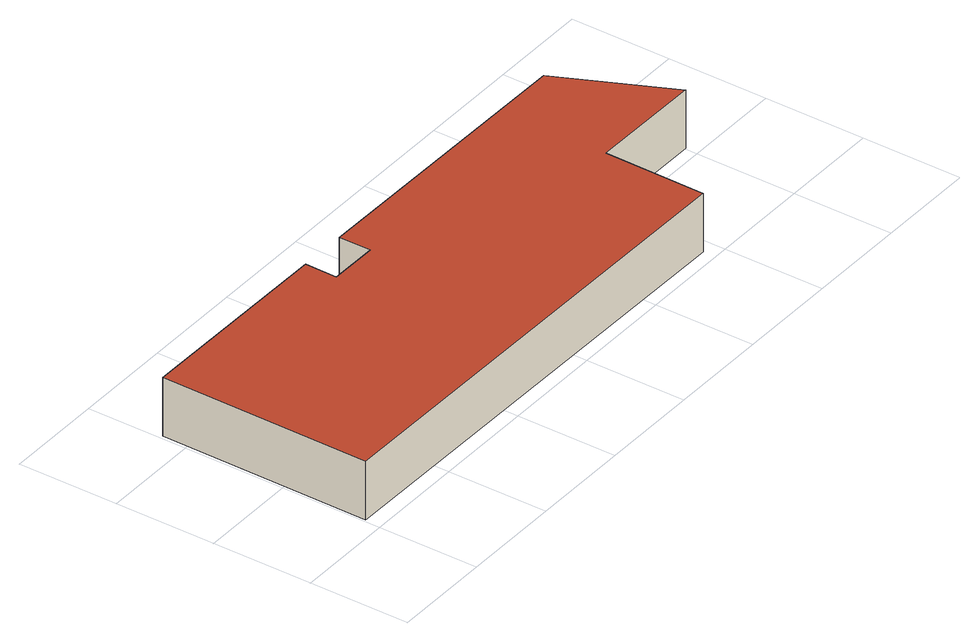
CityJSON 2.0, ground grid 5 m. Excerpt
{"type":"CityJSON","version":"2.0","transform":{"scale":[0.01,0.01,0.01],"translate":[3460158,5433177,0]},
"CityObjects":{
"building1":{"type":"Building","geometry":[{"type":"MultiSurface","lod":"2","boundaries":[[[0,1,2,3,4,5,6,7,8,9]],[[9,10,11,0]],[[0,11,12,1]],[[1,12,13,2]],[[2,13,14,3]],[[3,14,15,4]],[[4,15,16,5]],[[5,16,17,6]],[[6,17,18,7]],[[7,18,19,8]],[[8,19,10,9]],[[19,18,17,16,15,14,13,12,11,10]]],"semantics":{"surfaces":[{"type":"GroundSurface"},{"type":"WallSurface"},{"type":"RoofSurface"}],"values":[0,1,1,1,1,1,1,1,1,1,1,2]}}]}
},
"vertices":[
[1284,961,0],[1285,1121,0],[2749,1110,0],[3008,561,0],[2437,566,0],[2433,62,0],[12,79,0],[19,1130,0],[1044,1123,0],[1042,963,0],[1042,963,300],[1284,961,300],[1285,1121,300],[2749,1110,300],[3008,561,300],[2437,566,300],[2433,62,300],[12,79,300],[19,1130,300],[1044,1123,300]
]}
